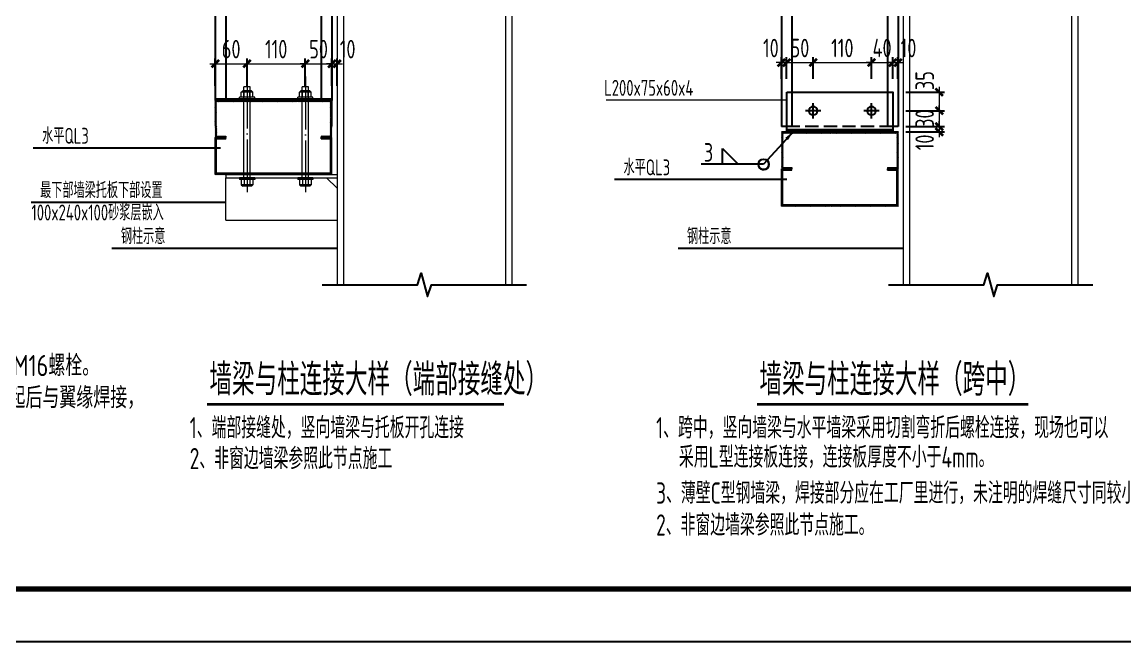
# Model space of a CAD drawing. Extents: x -2746917 to -971774, y -3334247 to -3250358.
# Drawn here: x -1447404 to -1426597, y -3316173 to -3304470 of the extents above; entities that cross this region are included whole.
import ezdxf

# ---------------------------------------------------------------- set-up
doc = ezdxf.new("R2010")
doc.units = 0
doc.header["$LTSCALE"] = 1000
doc.header["$MEASUREMENT"] = 0
doc.header["$PDMODE"] = 35
doc.linetypes.add('DASH', pattern=[0.35, 0.25, -0.1])
doc.linetypes.add('DOTE', pattern=[2.42, 2, -0.2, 0.02, -0.2])
doc.layers.get('0').update_dxf_attribs({"linetype": 'CONTINUOUS'})
doc.layers.get('Defpoints').update_dxf_attribs({"linetype": 'CONTINUOUS'})
for name, color, linetype in [('AXIS', 253, 'DOTE'), ('BEAM_CON', 4, 'CONTINUOUS'), ('COLU', 7, 'CONTINUOUS'), ('DIM', 3, 'CONTINUOUS'), ('NUM', 7, 'CONTINUOUS'), ('PUB_TITLE', 4, 'CONTINUOUS'), ('REIN', 1, 'CONTINUOUS'), ('TDB_中实线', 7, 'CONTINUOUS'), ('TEXT', 7, 'CONTINUOUS'), ('THIN', 7, 'CONTINUOUS'), ('WELD', 7, 'CONTINUOUS')]:
    doc.layers.add(name, color=color, linetype=linetype)
doc.layers.add('BEAM', color=7, linetype='CONTINUOUS', lineweight=13)
doc.layers.add('yichutu', color=7, linetype='CONTINUOUS', true_color=0xffffff, plot=False)
doc.styles.add('TSSD_Dimension', font='tssdeng.shx', dxfattribs={"width": 0.75, "bigfont": 'Hztxt.shx'})
doc.styles.add('TSSD_Label', font='tssdeng.shx', dxfattribs={"width": 0.75, "bigfont": 'hztxt.shx'})
doc.styles.add('TSSD_Norm', font='tssdeng.shx', dxfattribs={"width": 0.75, "bigfont": 'hztxt.shx'})
doc.styles.add('TSSD_Rein', font='Tssdeng.shx', dxfattribs={"width": 0.75, "bigfont": 'hztxt.shx'})
doc.styles.add('正文', font='romans.shx', dxfattribs={"width": 0.71, "bigfont": 'hztxt.shx'})
doc.dimstyles.new('TSSD_10_100', dxfattribs={"dimtxt": 350, "dimasz": 100, "dimexe": 100, "dimexo": 250, "dimgap": 100, "dimtad": 1, "dimdec": 0, "dimlfac": 0.1, "dimzin": 0, "dimdsep": 46, "dimtxsty": 'TSSD_Dimension', "dimblk": 'ARCHTICK', "dimcen": 0, "dimdle": 100, "dimclrt": 7, "dimadec": 0, "dimazin": 0, "dimtfac": 1, "dimtdec": 0, "dimtix": 1, "dimtmove": 2, "dimatfit": 3, "dimldrblk": 'ARCHTICK', "dimfxl": 1, "dimtolj": 1, "dimtzin": 0, "dimlwd": 5, "dimarcsym": 0})
doc.dimstyles.new('TSSD_LEADER_STYLE_200.0', dxfattribs={"dimtxt": 700, "dimasz": 200, "dimexe": 200, "dimexo": 500, "dimgap": 0.09, "dimtad": 0, "dimtih": 1, "dimtoh": 1, "dimdec": 4, "dimzin": 0, "dimdsep": 46, "dimtxsty": 'Standard', "dimcen": 0.09, "dimdle": 200, "dimclrt": 7, "dimadec": 0, "dimazin": 0, "dimtfac": 1, "dimtdec": 4, "dimtofl": 0, "dimtmove": 0, "dimatfit": 3, "dimfxl": 1, "dimtolj": 1, "dimtzin": 0, "dimarcsym": 0})

# ---------------------------------------------------------------- blocks, each defined once
blk = doc.blocks.new('A$C3073000E')
at = {"layer": 'THIN', "color": 1}
for p, q in [((116, 1), (-172, 1)), ((-28, 145), (-28, -143))]:
    blk.add_line(p, q, dxfattribs=at)
blk.add_circle((-28, 1), 80, dxfattribs=at)
blk = doc.blocks.new('_ArchTick')
at = {"color": 0, "const_width": 0.5}
blk.add_lwpolyline([(-0.71, -0.71), (0.71, 0.71)], dxfattribs=at)
blk = doc.blocks.new('*D2101')
at = {"layer": 'Defpoints', "color": 0, "ltscale": 1.5}
for p in [(-1432979, -3305236), (-1433079, -3305794), (-1432979, -3305794)]:
    blk.add_point(p, dxfattribs=at)
at = {"layer": 'DIM', "color": 0, "lineweight": 5, "ltscale": 1.5}
for p, q in [((-1433079, -3305236), (-1433179, -3305236)), ((-1433079, -3305236), (-1432979, -3305236)), ((-1432979, -3305236), (-1432879, -3305236))]:
    blk.add_line(p, q, dxfattribs=at)
at = {"layer": 'DIM', "color": 0, "lineweight": -2, "ltscale": 1.5}
for p, q in [((-1433079, -3305544), (-1433079, -3305136)), ((-1432979, -3305544), (-1432979, -3305136))]:
    blk.add_line(p, q, dxfattribs=at)
at = {"layer": 'DIM', "color": 0, "lineweight": 5, "ltscale": 1.5, "xscale": 100, "yscale": 100, "zscale": 100}
blk.add_blockref('_ArchTick', (-1433079, -3305236), dxfattribs=at)
at = {"layer": 'DIM', "color": 0, "lineweight": 5, "ltscale": 1.5, "xscale": 100, "yscale": 100, "zscale": 100, "rotation": 180}
blk.add_blockref('_ArchTick', (-1432979, -3305236), dxfattribs=at)
at = {"layer": 'DIM', "color": 7, "ltscale": 1.5, "insert": (-1433277, -3304961), "char_height": 350, "attachment_point": 5, "style": 'TSSD_Dimension'}
blk.add_mtext('\\A1;10', dxfattribs=at)
blk = doc.blocks.new('*D2102')
at = {"layer": 'Defpoints', "color": 0, "ltscale": 1.5}
for p in [(-1432479, -3305236), (-1432979, -3305794), (-1432479, -3305794)]:
    blk.add_point(p, dxfattribs=at)
at = {"layer": 'DIM', "color": 0, "lineweight": 5, "ltscale": 1.5}
for p, q in [((-1432979, -3305236), (-1433079, -3305236)), ((-1432979, -3305236), (-1432479, -3305236)), ((-1432479, -3305236), (-1432379, -3305236))]:
    blk.add_line(p, q, dxfattribs=at)
at = {"layer": 'DIM', "color": 0, "lineweight": -2, "ltscale": 1.5}
for p, q in [((-1432979, -3305544), (-1432979, -3305136)), ((-1432479, -3305544), (-1432479, -3305136))]:
    blk.add_line(p, q, dxfattribs=at)
at = {"layer": 'DIM', "color": 0, "lineweight": 5, "ltscale": 1.5, "xscale": 100, "yscale": 100, "zscale": 100}
blk.add_blockref('_ArchTick', (-1432979, -3305236), dxfattribs=at)
at = {"layer": 'DIM', "color": 0, "lineweight": 5, "ltscale": 1.5, "xscale": 100, "yscale": 100, "zscale": 100, "rotation": 180}
blk.add_blockref('_ArchTick', (-1432479, -3305236), dxfattribs=at)
at = {"layer": 'DIM', "color": 7, "ltscale": 1.5, "insert": (-1432729, -3304961), "char_height": 350, "attachment_point": 5, "style": 'TSSD_Dimension'}
blk.add_mtext('\\A1;50', dxfattribs=at)
blk = doc.blocks.new('*D2103')
at = {"layer": 'Defpoints', "color": 0, "ltscale": 1.5}
for p in [(-1431379, -3305236), (-1432479, -3305794), (-1431379, -3305794)]:
    blk.add_point(p, dxfattribs=at)
at = {"layer": 'DIM', "color": 0, "lineweight": 5, "ltscale": 1.5}
blk.add_line((-1432579, -3305236), (-1431279, -3305236), dxfattribs=at)
at = {"layer": 'DIM', "color": 0, "lineweight": -2, "ltscale": 1.5}
for p, q in [((-1432479, -3305544), (-1432479, -3305136)), ((-1431379, -3305544), (-1431379, -3305136))]:
    blk.add_line(p, q, dxfattribs=at)
at = {"layer": 'DIM', "color": 0, "lineweight": 5, "ltscale": 1.5, "xscale": 100, "yscale": 100, "zscale": 100, "rotation": 180}
blk.add_blockref('_ArchTick', (-1432479, -3305236), dxfattribs=at)
at = {"layer": 'DIM', "color": 0, "lineweight": 5, "ltscale": 1.5, "xscale": 100, "yscale": 100, "zscale": 100}
blk.add_blockref('_ArchTick', (-1431379, -3305236), dxfattribs=at)
at = {"layer": 'DIM', "color": 7, "ltscale": 1.5, "insert": (-1431929, -3304961), "char_height": 350, "attachment_point": 5, "style": 'TSSD_Dimension'}
blk.add_mtext('\\A1;110', dxfattribs=at)
blk = doc.blocks.new('*D2104')
at = {"layer": 'Defpoints', "color": 0, "ltscale": 1.5}
for p in [(-1430979, -3305236), (-1431379, -3305794), (-1430979, -3305794)]:
    blk.add_point(p, dxfattribs=at)
at = {"layer": 'DIM', "color": 0, "lineweight": 5, "ltscale": 1.5}
for p, q in [((-1431379, -3305236), (-1431479, -3305236)), ((-1431379, -3305236), (-1430979, -3305236)), ((-1430979, -3305236), (-1430879, -3305236))]:
    blk.add_line(p, q, dxfattribs=at)
at = {"layer": 'DIM', "color": 0, "lineweight": -2, "ltscale": 1.5}
for p, q in [((-1431379, -3305544), (-1431379, -3305136)), ((-1430979, -3305544), (-1430979, -3305136))]:
    blk.add_line(p, q, dxfattribs=at)
at = {"layer": 'DIM', "color": 0, "lineweight": 5, "ltscale": 1.5, "xscale": 100, "yscale": 100, "zscale": 100}
blk.add_blockref('_ArchTick', (-1431379, -3305236), dxfattribs=at)
at = {"layer": 'DIM', "color": 0, "lineweight": 5, "ltscale": 1.5, "xscale": 100, "yscale": 100, "zscale": 100, "rotation": 180}
blk.add_blockref('_ArchTick', (-1430979, -3305236), dxfattribs=at)
at = {"layer": 'DIM', "color": 7, "ltscale": 1.5, "insert": (-1431179, -3304961), "char_height": 350, "attachment_point": 5, "style": 'TSSD_Dimension'}
blk.add_mtext('\\A1;40', dxfattribs=at)
blk = doc.blocks.new('*D2105')
at = {"layer": 'Defpoints', "color": 0, "ltscale": 1.5}
for p in [(-1430879, -3305236), (-1430979, -3305794), (-1430879, -3305794)]:
    blk.add_point(p, dxfattribs=at)
at = {"layer": 'DIM', "color": 0, "lineweight": 5, "ltscale": 1.5}
for p, q in [((-1430979, -3305236), (-1431079, -3305236)), ((-1430979, -3305236), (-1430879, -3305236)), ((-1430879, -3305236), (-1430779, -3305236))]:
    blk.add_line(p, q, dxfattribs=at)
at = {"layer": 'DIM', "color": 0, "lineweight": -2, "ltscale": 1.5}
for p, q in [((-1430979, -3305544), (-1430979, -3305136)), ((-1430879, -3305544), (-1430879, -3305136))]:
    blk.add_line(p, q, dxfattribs=at)
at = {"layer": 'DIM', "color": 0, "lineweight": 5, "ltscale": 1.5, "xscale": 100, "yscale": 100, "zscale": 100}
blk.add_blockref('_ArchTick', (-1430979, -3305236), dxfattribs=at)
at = {"layer": 'DIM', "color": 0, "lineweight": 5, "ltscale": 1.5, "xscale": 100, "yscale": 100, "zscale": 100, "rotation": 180}
blk.add_blockref('_ArchTick', (-1430879, -3305236), dxfattribs=at)
at = {"layer": 'DIM', "color": 7, "ltscale": 1.5, "insert": (-1430680, -3304961), "char_height": 350, "attachment_point": 5, "style": 'TSSD_Dimension'}
blk.add_mtext('\\A1;10', dxfattribs=at)
blk = doc.blocks.new('_WELD003')
at = {"color": 0, "linetype": 'ByBlock'}
blk.add_circle((0, 0), 0.5, dxfattribs=at)
blk = doc.blocks.new('_WELD004')
at = {"color": 0, "linetype": 'ByBlock'}
for p, q in [((0, 1), (1, 0)), ((0, 0), (0, 1))]:
    blk.add_line(p, q, dxfattribs=at)
blk = doc.blocks.new('*D2106')
at = {"layer": 'Defpoints', "color": 0, "ltscale": 1.5}
for p in [(-1430979, -3305794), (-1430979, -3306144), (-1430100, -3306144)]:
    blk.add_point(p, dxfattribs=at)
at = {"layer": 'DIM', "color": 0, "lineweight": -2, "ltscale": 1.5}
for p, q in [((-1430729, -3305794), (-1430000, -3305794)), ((-1430729, -3306144), (-1430000, -3306144))]:
    blk.add_line(p, q, dxfattribs=at)
at = {"layer": 'DIM', "color": 0, "lineweight": 5, "ltscale": 1.5}
blk.add_line((-1430100, -3305694), (-1430100, -3306244), dxfattribs=at)
at = {"layer": 'DIM', "color": 0, "lineweight": 5, "ltscale": 1.5, "xscale": 100, "yscale": 100, "zscale": 100}
for p, rotation in [((-1430100, -3305794), 90), ((-1430100, -3306144), 270)]:
    blk.add_blockref('_ArchTick', p, dxfattribs=dict(at, rotation=rotation))
at = {"layer": 'DIM', "color": 7, "ltscale": 1.5, "insert": (-1430375, -3305576), "char_height": 350, "attachment_point": 5, "rotation": 90, "style": 'TSSD_Dimension'}
blk.add_mtext('\\A1;35', dxfattribs=at)
blk = doc.blocks.new('*D2107')
at = {"layer": 'Defpoints', "color": 0, "ltscale": 1.5}
for p in [(-1430979, -3306144), (-1430979, -3306444), (-1430100, -3306444)]:
    blk.add_point(p, dxfattribs=at)
at = {"layer": 'DIM', "color": 0, "lineweight": 5, "ltscale": 1.5}
for p, q in [((-1430100, -3306144), (-1430100, -3306044)), ((-1430100, -3306144), (-1430100, -3306444)), ((-1430100, -3306444), (-1430100, -3306544))]:
    blk.add_line(p, q, dxfattribs=at)
at = {"layer": 'DIM', "color": 0, "lineweight": -2, "ltscale": 1.5}
for p, q in [((-1430729, -3306144), (-1430000, -3306144)), ((-1430729, -3306444), (-1430000, -3306444))]:
    blk.add_line(p, q, dxfattribs=at)
at = {"layer": 'DIM', "color": 0, "lineweight": 5, "ltscale": 1.5, "xscale": 100, "yscale": 100, "zscale": 100}
for p, rotation in [((-1430100, -3306144), 270), ((-1430100, -3306444), 90)]:
    blk.add_blockref('_ArchTick', p, dxfattribs=dict(at, rotation=rotation))
at = {"layer": 'DIM', "color": 7, "ltscale": 1.5, "insert": (-1430375, -3306294), "char_height": 350, "attachment_point": 5, "rotation": 90, "style": 'TSSD_Dimension'}
blk.add_mtext('\\A1;30', dxfattribs=at)
blk = doc.blocks.new('*D2108')
at = {"layer": 'Defpoints', "color": 0, "ltscale": 1.5}
for p in [(-1430979, -3306444), (-1430979, -3306544), (-1430100, -3306544)]:
    blk.add_point(p, dxfattribs=at)
at = {"layer": 'DIM', "color": 0, "lineweight": -2, "ltscale": 1.5}
for p, q in [((-1430729, -3306444), (-1430000, -3306444)), ((-1430729, -3306544), (-1430000, -3306544))]:
    blk.add_line(p, q, dxfattribs=at)
at = {"layer": 'DIM', "color": 0, "lineweight": 5, "ltscale": 1.5}
for p, q in [((-1430100, -3306444), (-1430100, -3306344)), ((-1430100, -3306444), (-1430100, -3306544)), ((-1430100, -3306544), (-1430100, -3306644))]:
    blk.add_line(p, q, dxfattribs=at)
at = {"layer": 'DIM', "color": 0, "lineweight": 5, "ltscale": 1.5, "xscale": 100, "yscale": 100, "zscale": 100}
for p, rotation in [((-1430100, -3306444), 270), ((-1430100, -3306544), 90)]:
    blk.add_blockref('_ArchTick', p, dxfattribs=dict(at, rotation=rotation))
at = {"layer": 'DIM', "color": 7, "ltscale": 1.5, "insert": (-1430375, -3306742), "char_height": 350, "attachment_point": 5, "rotation": 90, "style": 'TSSD_Dimension'}
blk.add_mtext('\\A1;10', dxfattribs=at)
blk = doc.blocks.new('*D2134')
at = {"layer": 'Defpoints', "color": 0, "ltscale": 1.5}
for p in [(-1443159, -3305257), (-1443759, -3305923), (-1443159, -3305923)]:
    blk.add_point(p, dxfattribs=at)
at = {"layer": 'DIM', "color": 0, "lineweight": -2, "ltscale": 1.5}
for p, q in [((-1443759, -3305673), (-1443759, -3305157)), ((-1443159, -3305673), (-1443159, -3305157))]:
    blk.add_line(p, q, dxfattribs=at)
at = {"layer": 'DIM', "color": 0, "lineweight": 5, "ltscale": 1.5}
blk.add_line((-1443859, -3305257), (-1443059, -3305257), dxfattribs=at)
at = {"layer": 'DIM', "color": 0, "lineweight": 5, "ltscale": 1.5, "xscale": 100, "yscale": 100, "zscale": 100, "rotation": 180}
blk.add_blockref('_ArchTick', (-1443759, -3305257), dxfattribs=at)
at = {"layer": 'DIM', "color": 0, "lineweight": 5, "ltscale": 1.5, "xscale": 100, "yscale": 100, "zscale": 100}
blk.add_blockref('_ArchTick', (-1443159, -3305257), dxfattribs=at)
at = {"layer": 'DIM', "color": 7, "ltscale": 1.5, "insert": (-1443459, -3304982), "char_height": 350, "attachment_point": 5, "style": 'TSSD_Dimension'}
blk.add_mtext('\\A1;60', dxfattribs=at)
blk = doc.blocks.new('*D2135')
at = {"layer": 'Defpoints', "color": 0, "ltscale": 1.5}
for p in [(-1442060, -3305257), (-1443159, -3305923), (-1442060, -3305923)]:
    blk.add_point(p, dxfattribs=at)
at = {"layer": 'DIM', "color": 0, "lineweight": -2, "ltscale": 1.5}
for p, q in [((-1443159, -3305673), (-1443159, -3305157)), ((-1442060, -3305673), (-1442060, -3305157))]:
    blk.add_line(p, q, dxfattribs=at)
at = {"layer": 'DIM', "color": 0, "lineweight": 5, "ltscale": 1.5}
blk.add_line((-1443259, -3305257), (-1441960, -3305257), dxfattribs=at)
at = {"layer": 'DIM', "color": 0, "lineweight": 5, "ltscale": 1.5, "xscale": 100, "yscale": 100, "zscale": 100, "rotation": 180}
blk.add_blockref('_ArchTick', (-1443159, -3305257), dxfattribs=at)
at = {"layer": 'DIM', "color": 0, "lineweight": 5, "ltscale": 1.5, "xscale": 100, "yscale": 100, "zscale": 100}
blk.add_blockref('_ArchTick', (-1442060, -3305257), dxfattribs=at)
at = {"layer": 'DIM', "color": 7, "ltscale": 1.5, "insert": (-1442610, -3304982), "char_height": 350, "attachment_point": 5, "style": 'TSSD_Dimension'}
blk.add_mtext('\\A1;110', dxfattribs=at)
blk = doc.blocks.new('*D2136')
at = {"layer": 'Defpoints', "color": 0, "ltscale": 1.5}
for p in [(-1441559, -3305257), (-1442060, -3305923), (-1441559, -3305923)]:
    blk.add_point(p, dxfattribs=at)
at = {"layer": 'DIM', "color": 0, "lineweight": -2, "ltscale": 1.5}
for p, q in [((-1442060, -3305673), (-1442060, -3305157)), ((-1441559, -3305673), (-1441559, -3305157))]:
    blk.add_line(p, q, dxfattribs=at)
at = {"layer": 'DIM', "color": 0, "lineweight": 5, "ltscale": 1.5}
for p, q in [((-1442060, -3305257), (-1442160, -3305257)), ((-1442060, -3305257), (-1441559, -3305257)), ((-1441559, -3305257), (-1441459, -3305257))]:
    blk.add_line(p, q, dxfattribs=at)
at = {"layer": 'DIM', "color": 0, "lineweight": 5, "ltscale": 1.5, "xscale": 100, "yscale": 100, "zscale": 100}
blk.add_blockref('_ArchTick', (-1442060, -3305257), dxfattribs=at)
at = {"layer": 'DIM', "color": 0, "lineweight": 5, "ltscale": 1.5, "xscale": 100, "yscale": 100, "zscale": 100, "rotation": 180}
blk.add_blockref('_ArchTick', (-1441559, -3305257), dxfattribs=at)
at = {"layer": 'DIM', "color": 7, "ltscale": 1.5, "insert": (-1441810, -3304982), "char_height": 350, "attachment_point": 5, "style": 'TSSD_Dimension'}
blk.add_mtext('\\A1;50', dxfattribs=at)
blk = doc.blocks.new('*D2137')
at = {"layer": 'Defpoints', "color": 0, "ltscale": 1.5}
for p in [(-1441460, -3305257), (-1441559, -3305923), (-1441460, -3305923)]:
    blk.add_point(p, dxfattribs=at)
at = {"layer": 'DIM', "color": 0, "lineweight": -2, "ltscale": 1.5}
for p, q in [((-1441559, -3305673), (-1441559, -3305157)), ((-1441460, -3305673), (-1441460, -3305157))]:
    blk.add_line(p, q, dxfattribs=at)
at = {"layer": 'DIM', "color": 0, "lineweight": 5, "ltscale": 1.5}
for p, q in [((-1441559, -3305257), (-1441659, -3305257)), ((-1441559, -3305257), (-1441460, -3305257)), ((-1441460, -3305257), (-1441360, -3305257))]:
    blk.add_line(p, q, dxfattribs=at)
at = {"layer": 'DIM', "color": 0, "lineweight": 5, "ltscale": 1.5, "xscale": 100, "yscale": 100, "zscale": 100}
blk.add_blockref('_ArchTick', (-1441559, -3305257), dxfattribs=at)
at = {"layer": 'DIM', "color": 0, "lineweight": 5, "ltscale": 1.5, "xscale": 100, "yscale": 100, "zscale": 100, "rotation": 180}
blk.add_blockref('_ArchTick', (-1441460, -3305257), dxfattribs=at)
at = {"layer": 'DIM', "color": 7, "ltscale": 1.5, "insert": (-1441262, -3304982), "char_height": 350, "attachment_point": 5, "style": 'TSSD_Dimension'}
blk.add_mtext('\\A1;10', dxfattribs=at)
blk = doc.blocks.new('yct-891-420-89100-42000-100-2004.0')
at = {"layer": 'yichutu', "color": 7, "true_color": 0xffffff}
blk.add_lwpolyline([(0, 0), (0, 42000), (89100, 42000), (89100, 0)], close=True, dxfattribs=at)
blk = doc.blocks.new('A$C440D491C')
at = {"layer": 'PUB_TITLE'}
blk.add_lwpolyline([(0, 0), (0, 42000), (89100, 42000), (89100, 0)], close=True, dxfattribs=at)
at = {"layer": 'PUB_TITLE', "const_width": 100}
blk.add_lwpolyline([(88100, 1000), (88100, 41000), (713, 41000), (713, 1000), (88100, 1000)], dxfattribs=at)

msp = doc.modelspace()

# ---------------------------------------------------------------- hatches: boundary and pattern name
at = {"layer": 'COLU'}
h = msp.add_hatch(dxfattribs=at)
h.set_pattern_fill('ANSI31', color=6, scale=100, style=0)
h.set_pattern_definition([(315, (290878.253, -6644158.571), (-8.838834765, -8.838834765), [])])
h.paths.add_polyline_path([(-1443559.28, -3306648.46), (-1443759.28, -3306648.46), (-1443759.28, -3305948.46), (-1441559.28, -3305948.46), (-1441559.28, -3306648.46), (-1441759.28, -3306648.46), (-1441759.28, -3306623.46), (-1441584.28, -3306623.46), (-1441584.28, -3305973.46), (-1443734.28, -3305973.46), (-1443734.28, -3306623.46), (-1443559.28, -3306623.46)])
h = msp.add_hatch(dxfattribs=at)
h.set_pattern_fill('ANSI31', color=6, scale=100, style=0)
h.set_pattern_definition([(45, (290878.253, 30861.658), (-8.838834765, 8.838834765), [])])
h.paths.add_polyline_path([(-1443559.28, -3306648.46), (-1443759.28, -3306648.46), (-1443759.28, -3307348.46), (-1441559.28, -3307348.46), (-1441559.28, -3306648.46), (-1441759.28, -3306648.46), (-1441759.28, -3306673.46), (-1441584.28, -3306673.46), (-1441584.28, -3307323.46), (-1443734.28, -3307323.46), (-1443734.28, -3306673.46), (-1443559.28, -3306673.46)])
h = msp.add_hatch(dxfattribs=at)
h.set_pattern_fill('ANSI31', color=6, scale=100, style=0)
h.set_pattern_definition([(315, (301559.005, -6644754.399), (-8.838834765, -8.838834765), [])])
h.paths.add_polyline_path([(-1432878.53, -3307244.29), (-1433078.53, -3307244.29), (-1433078.53, -3306544.29), (-1430878.53, -3306544.29), (-1430878.53, -3307244.29), (-1431078.53, -3307244.29), (-1431078.53, -3307219.29), (-1430903.53, -3307219.29), (-1430903.53, -3306569.29), (-1433053.53, -3306569.29), (-1433053.53, -3307219.29), (-1432878.53, -3307219.29)])
h = msp.add_hatch(dxfattribs=at)
h.set_pattern_fill('ANSI31', color=6, scale=100, style=0)
h.set_pattern_definition([(45, (301559.005, 30265.829), (-8.838834765, 8.838834765), [])])
h.paths.add_polyline_path([(-1432878.53, -3307244.29), (-1433078.53, -3307244.29), (-1433078.53, -3307944.29), (-1430878.53, -3307944.29), (-1430878.53, -3307244.29), (-1431078.53, -3307244.29), (-1431078.53, -3307269.29), (-1430903.53, -3307269.29), (-1430903.53, -3307919.29), (-1433053.53, -3307919.29), (-1433053.53, -3307269.29), (-1432878.53, -3307269.29)])

# ---------------------------------------------------------------- linework, layer by layer
at = {"layer": 'AXIS', "linetype": 'DOTE', "lineweight": 9, "ltscale": 0.5}
for p, q in [((-1443159.43, -3305477.76), (-1443159.43, -3307682.64)), ((-1442059.76, -3305497.76), (-1442059.76, -3307682.64))]:
    msp.add_line(p, q, dxfattribs=at)
at = {"layer": 'BEAM', "color": 6, "linetype": 'ByBlock'}
for p, q in [((-1443759.28, -3305739.34), (-1443759.28, -3306439.34)), ((-1441559.28, -3305739.34), (-1441559.28, -3306439.34)), ((-1441559.28, -3305948.46), (-1443759.28, -3305948.46)), ((-1441584.28, -3305973.46), (-1443734.28, -3305973.46)), ((-1443759.28, -3307348.46), (-1443759.28, -3306648.46)), ((-1443759.28, -3306648.46), (-1443559.28, -3306648.46)), ((-1443759.28, -3306648.46), (-1443559.28, -3306648.46)), ((-1443759.28, -3306648.46), (-1443559.28, -3306648.46)), ((-1443759.28, -3306648.46), (-1443559.28, -3306648.46)), ((-1443734.28, -3306623.46), (-1443559.28, -3306623.46)), ((-1443734.28, -3307323.46), (-1443734.28, -3306673.46)), ((-1443734.28, -3306673.46), (-1443559.28, -3306673.46)), ((-1443559.28, -3306623.46), (-1443559.28, -3306648.46)), ((-1443559.28, -3306673.46), (-1443559.28, -3306648.46)), ((-1441759.28, -3306623.46), (-1441584.28, -3306623.46)), ((-1441759.28, -3306623.46), (-1441759.28, -3306648.46)), ((-1441759.28, -3306648.46), (-1441559.28, -3306648.46)), ((-1441759.28, -3306673.46), (-1441759.28, -3306648.46)), ((-1441759.28, -3306648.46), (-1441559.28, -3306648.46)), ((-1441759.28, -3306648.46), (-1441559.28, -3306648.46)), ((-1441759.28, -3306648.46), (-1441559.28, -3306648.46)), ((-1441759.28, -3306673.46), (-1441584.28, -3306673.46)), ((-1441584.28, -3307323.46), (-1441584.28, -3306673.46)), ((-1441559.28, -3307348.46), (-1441559.28, -3306648.46)), ((-1430878.53, -3306544.29), (-1433078.53, -3306544.29)), ((-1430903.53, -3306569.29), (-1433053.53, -3306569.29)), ((-1433078.53, -3307944.29), (-1433078.53, -3307244.29)), ((-1433078.53, -3307244.29), (-1432878.53, -3307244.29)), ((-1433078.53, -3307244.29), (-1432878.53, -3307244.29)), ((-1433078.53, -3307244.29), (-1432878.53, -3307244.29)), ((-1433078.53, -3307244.29), (-1432878.53, -3307244.29)), ((-1433053.53, -3307219.29), (-1432878.53, -3307219.29)), ((-1433053.53, -3307919.29), (-1433053.53, -3307269.29)), ((-1433053.53, -3307269.29), (-1432878.53, -3307269.29)), ((-1432878.53, -3307219.29), (-1432878.53, -3307244.29)), ((-1432878.53, -3307269.29), (-1432878.53, -3307244.29)), ((-1431078.53, -3307219.29), (-1430903.53, -3307219.29)), ((-1431078.53, -3307219.29), (-1431078.53, -3307244.29)), ((-1431078.53, -3307244.29), (-1430878.53, -3307244.29)), ((-1431078.53, -3307269.29), (-1431078.53, -3307244.29)), ((-1431078.53, -3307244.29), (-1430878.53, -3307244.29)), ((-1431078.53, -3307244.29), (-1430878.53, -3307244.29)), ((-1431078.53, -3307244.29), (-1430878.53, -3307244.29)), ((-1431078.53, -3307269.29), (-1430903.53, -3307269.29)), ((-1430903.53, -3307919.29), (-1430903.53, -3307269.29)), ((-1430878.53, -3307944.29), (-1430878.53, -3307244.29)), ((-1441559.28, -3307348.46), (-1443759.28, -3307348.46)), ((-1441584.28, -3307323.46), (-1443734.28, -3307323.46)), ((-1430878.53, -3307944.29), (-1433078.53, -3307944.29)), ((-1430903.53, -3307919.29), (-1433053.53, -3307919.29))]:
    msp.add_line(p, q, dxfattribs=at)
at = {"layer": 'BEAM', "color": 8, "linetype": 'ByBlock'}
for p, q in [((-1443267.43, -3305791.46), (-1443241.97, -3305766)), ((-1443267.43, -3305887.46), (-1443267.43, -3305791.46)), ((-1443051.43, -3305791.46), (-1443267.43, -3305791.46)), ((-1443076.88, -3305766), (-1443241.97, -3305766)), ((-1443219.43, -3305766), (-1443219.43, -3305694)), ((-1443099.43, -3305694), (-1443219.43, -3305694)), ((-1443219.43, -3307444.46), (-1443219.43, -3305766)), ((-1443213.43, -3305887.46), (-1443213.43, -3305791.46)), ((-1443105.43, -3305887.46), (-1443105.43, -3305791.46)), ((-1443099.43, -3305766), (-1443099.43, -3305694)), ((-1443099.43, -3307444.46), (-1443099.43, -3305766)), ((-1443051.43, -3305791.46), (-1443076.88, -3305766)), ((-1443051.43, -3305887.46), (-1443051.43, -3305791.46)), ((-1442167.76, -3305791.46), (-1442142.3, -3305766)), ((-1442167.76, -3305887.46), (-1442167.76, -3305791.46)), ((-1441951.76, -3305791.46), (-1442167.76, -3305791.46)), ((-1441977.21, -3305766), (-1442142.3, -3305766)), ((-1442119.76, -3305766), (-1442119.76, -3305694)), ((-1441999.76, -3305694), (-1442119.76, -3305694)), ((-1442119.76, -3307444.46), (-1442119.76, -3305766)), ((-1442113.76, -3305887.46), (-1442113.76, -3305791.46)), ((-1442005.76, -3305887.46), (-1442005.76, -3305791.46)), ((-1441999.76, -3305766), (-1441999.76, -3305694)), ((-1441999.76, -3307444.46), (-1441999.76, -3305766)), ((-1441951.76, -3305791.46), (-1441977.21, -3305766)), ((-1441951.76, -3305887.46), (-1441951.76, -3305791.46)), ((-1443015.43, -3305887.46), (-1443303.43, -3305887.46)), ((-1443015.43, -3305923.46), (-1443303.43, -3305923.46)), ((-1443051.43, -3305887.46), (-1443267.43, -3305887.46)), ((-1443015.43, -3305923.46), (-1443015.43, -3305887.46)), ((-1441915.76, -3305887.46), (-1442203.76, -3305887.46)), ((-1441915.76, -3305923.46), (-1442203.76, -3305923.46)), ((-1441951.76, -3305887.46), (-1442167.76, -3305887.46)), ((-1441915.76, -3305923.46), (-1441915.76, -3305887.46)), ((-1443015.43, -3307408.46), (-1443303.43, -3307408.46)), ((-1443015.43, -3307444.46), (-1443303.43, -3307444.46)), ((-1443267.43, -3307444.46), (-1443267.43, -3307540.46)), ((-1443213.43, -3307444.46), (-1443213.43, -3307540.46)), ((-1443105.43, -3307444.46), (-1443105.43, -3307540.46)), ((-1443051.43, -3307444.46), (-1443051.43, -3307540.46)), ((-1443015.43, -3307408.46), (-1443015.43, -3307444.46)), ((-1441915.76, -3307408.46), (-1442203.76, -3307408.46)), ((-1441915.76, -3307444.46), (-1442203.76, -3307444.46)), ((-1442167.76, -3307444.46), (-1442167.76, -3307540.46)), ((-1442113.76, -3307444.46), (-1442113.76, -3307540.46)), ((-1442005.76, -3307444.46), (-1442005.76, -3307540.46)), ((-1441951.76, -3307444.46), (-1441951.76, -3307540.46)), ((-1441915.76, -3307408.46), (-1441915.76, -3307444.46)), ((-1443051.43, -3307540.46), (-1443267.43, -3307540.46)), ((-1443267.43, -3307540.46), (-1443241.97, -3307565.91)), ((-1443076.88, -3307565.91), (-1443241.97, -3307565.91)), ((-1443051.43, -3307540.46), (-1443076.88, -3307565.91)), ((-1441951.76, -3307540.46), (-1442167.76, -3307540.46)), ((-1442167.76, -3307540.46), (-1442142.3, -3307565.91)), ((-1441977.21, -3307565.91), (-1442142.3, -3307565.91)), ((-1441951.76, -3307540.46), (-1441977.21, -3307565.91))]:
    msp.add_line(p, q, dxfattribs=at)
at = {"layer": 'BEAM', "linetype": 'ByBlock'}
for p, q in [((-1443559.28, -3307348.46), (-1441459.76, -3307348.46)), ((-1443559.28, -3307348.46), (-1443559.28, -3307408.46)), ((-1443559.28, -3307408.46), (-1441459.76, -3307408.46)), ((-1443559.28, -3308208.46), (-1443559.28, -3307408.46)), ((-1441659.76, -3307408.46), (-1441459.76, -3307608.46)), ((-1441459.76, -3307348.46), (-1441459.76, -3308208.46)), ((-1430779, -3307944.29), (-1430779, -3308208.46)), ((-1443559.28, -3308208.46), (-1441459.76, -3308208.46))]:
    msp.add_line(p, q, dxfattribs=at)
at = {"layer": 'BEAM', "color": 8, "linetype": 'ByBlock'}
for points in [[(-1443303.43, -3305923.46), (-1443303.43, -3305887.46)], [(-1442203.76, -3305923.46), (-1442203.76, -3305887.46)], [(-1443303.43, -3307408.46), (-1443303.43, -3307444.46)], [(-1442203.76, -3307408.46), (-1442203.76, -3307444.46)]]:
    msp.add_lwpolyline(points, dxfattribs=at)
at = {"layer": 'BEAM_CON', "lineweight": 5}
for p, q in [((-1441459.76, -3288889), (-1441459.76, -3309431.67)), ((-1441339.76, -3288889), (-1441339.76, -3309431.67)), ((-1438284.54, -3288889), (-1438284.54, -3309431.67)), ((-1438164.54, -3288889), (-1438164.54, -3309431.67)), ((-1430779, -3288889), (-1430779, -3309431.67)), ((-1430659, -3288889), (-1430659, -3309431.67)), ((-1427603.78, -3288889), (-1427603.78, -3309431.67)), ((-1427483.78, -3288889), (-1427483.78, -3309431.67))]:
    msp.add_line(p, q, dxfattribs=at)
at = {"layer": 'COLU', "color": 4}
for p, q in [((-1443759.28, -3302404.87), (-1443759.28, -3305948.46)), ((-1443559.28, -3302404.87), (-1443559.28, -3305923.46)), ((-1441759.28, -3302404.87), (-1441759.28, -3305923.46)), ((-1441559.28, -3302404.87), (-1441559.28, -3305948.46)), ((-1433078.53, -3302479.87), (-1433078.53, -3306444.29)), ((-1432878.53, -3302479.87), (-1432878.53, -3306444.29)), ((-1431078.53, -3302479.87), (-1431078.53, -3306444.29)), ((-1430878.53, -3302479.87), (-1430878.53, -3306444.29)), ((-1432978.53, -3306444.29), (-1433078.53, -3306444.29)), ((-1430878.53, -3306444.29), (-1430978.53, -3306444.29))]:
    msp.add_line(p, q, dxfattribs=at)
at = {"layer": 'COLU', "ltscale": 1.5}
for p, q in [((-1443659.28, -3306848.83), (-1447192.91, -3306848.83)), ((-1432978.53, -3307444.66), (-1436224.73, -3307444.66)), ((-1443559.28, -3307876.15), (-1447230.81, -3307876.15)), ((-1441459.76, -3308744.15), (-1445707.63, -3308744.15)), ((-1430779, -3308744.15), (-1435026.88, -3308744.15))]:
    msp.add_line(p, q, dxfattribs=at)
at = {"layer": 'COLU'}
for points in [[(-1432978.53, -3305794.29), (-1430978.53, -3305794.29), (-1430978.53, -3306504.29), (-1432978.53, -3306504.29)], [(-1432978.53, -3306504.29), (-1430978.53, -3306504.29), (-1430978.53, -3306544.29), (-1432978.53, -3306544.29)]]:
    msp.add_lwpolyline(points, close=True, dxfattribs=at)
at = {"layer": 'COLU', "color": 4}
msp.add_lwpolyline([(-1443759.28, -3305948.46), (-1441559.28, -3305948.46), (-1441559.28, -3305923.46), (-1443759.28, -3305923.46)], close=True, dxfattribs=at)
at = {"layer": 'NUM', "const_width": 50, "elevation": -115.2}
for points in [[(-1443913.68, -3311690.09), (-1438310.74, -3311690.09)], [(-1433538, -3311690.09), (-1428422.64, -3311690.09)]]:
    msp.add_lwpolyline(points, dxfattribs=at)
at = {"layer": 'REIN', "color": 4, "linetype": 'DASH'}
msp.add_line((-1430978.53, -3306444.29), (-1432978.53, -3306444.29), dxfattribs=at)
at = {"layer": 'TDB_中实线', "ltscale": 1.5}
msp.add_line((-1431086.95, -3306544.29), (-1430978.53, -3306544.29), dxfattribs=at)
at = {"layer": 'TEXT', "lineweight": 9}
msp.add_line((-1432978.53, -3305945.6, -419.92), (-1436385.91, -3305945.6, -419.92), dxfattribs=at)
at = {"layer": 'THIN', "ltscale": 1.5}
for points in [[(-1441739.76, -3309431.67), (-1439942.15, -3309431.67), (-1439872.15, -3309211.67), (-1439752.15, -3309651.67), (-1439682.15, -3309431.67), (-1437884.54, -3309431.67)], [(-1431059, -3309431.67), (-1429261.39, -3309431.67), (-1429191.39, -3309211.67), (-1429071.39, -3309651.67), (-1429001.39, -3309431.67), (-1427203.78, -3309431.67)]]:
    msp.add_lwpolyline(points, dxfattribs=at)
at = {"layer": 'WELD'}
msp.add_line((-1433413.1, -3307156.08), (-1434591.81, -3307156.08), dxfattribs=at)
msp.add_arc((-1433413.1, -3307156.08), 100, 180, 50.374282, dxfattribs=at)

# ---------------------------------------------------------------- block references
at = {"ltscale": 1.5}
msp.add_blockref('A$C440D491C', (-1498486.17, -3316173.05), dxfattribs=at)
at = {"layer": 'BEAM', "linetype": 'ByBlock', "xscale": -1, "rotation": 180}
for p in [(-1432450.22, -3306143.42), (-1431350.22, -3306143.42)]:
    msp.add_blockref('A$C3073000E', p, dxfattribs=at)
at = {"layer": 'WELD'}
for name, p, xscale, yscale, zscale in [('_WELD004', (-1434191.81, -3307156.08), 300, 300, 300), ('_WELD003', (-1433413.1, -3307156.08), 200, 200, 200)]:
    msp.add_blockref(name, p, dxfattribs=dict(at, xscale=xscale, yscale=yscale, zscale=zscale))
at = {"layer": 'yichutu'}
msp.add_blockref('yct-891-420-89100-42000-100-2004.0', (-1498486.17, -3316173.05), dxfattribs=at)

# ---------------------------------------------------------------- texts
at = {"layer": 'TEXT', "lineweight": 9}
for s, height, style, width, p in [('L200x75x60x4', 300, 'TSSD_Rein', 0.7, (-1436423.11, -3305862.78, -707.92)), ('水平QL3', 300, 'TSSD_Rein', 0.7, (-1447025.31, -3306767.78, 288.92)), ('水平QL3', 300, 'TSSD_Rein', 0.7, (-1436057.13, -3307363.61, 288.92)), ('最下部墙梁托板下部设置', 300, 'TSSD_Rein', 0.7, (-1447063.21, -3307795.1, 288.92)), ('100x240x100砂浆层嵌入', 300, 'TSSD_Rein', 0.7, (-1447226.71, -3308216.47, 288.92)), ('钢柱示意', 300, 'TSSD_Rein', 0.7, (-1445540.04, -3308663.1, 288.92)), ('钢柱示意', 300, 'TSSD_Rein', 0.7, (-1434859.29, -3308663.1, 288.92)), ('墙梁与柱连接大样（端部接缝处）', 600.008, '正文', 0.71, (-1443869.53, -3311520.42, -115.2)), ('墙梁与柱连接大样（跨中）', 600.008, '正文', 0.71, (-1433493.85, -3311520.42, -115.2))]:
    msp.add_text(s, height=height, dxfattribs=dict(at, style=style, width=width)).set_placement(p)
at = {"layer": 'TEXT', "style": 'TSSD_Label', "width": 0.75}
msp.add_text('3', height=350, dxfattribs=at).set_placement((-1434541.81, -3307106.08))
at = {"layer": 'TEXT', "lineweight": 5}
for s, style, width, p in [('1、水平墙梁与钢柱采用螺栓连接：单C型钢采用M12螺栓，双C型钢及方管采用M16螺栓。', 'TSSD_Norm', 0.8, (-1458750.13, -3311154.18, 202)), ('2、竖向墙梁与水平墙梁采用螺栓连接：竖向墙梁两端腹板切割弯折向内翻卷折起后与翼缘焊接，', 'TSSD_Norm', 0.8, (-1458750.13, -3311761.27, 202)), ('1、端部接缝处，竖向墙梁与托板开孔连接', 'TSSD_Rein', 0.7, (-1444241.85, -3312328.76, -115.2)), ('1、跨中，竖向墙梁与水平墙梁采用切割弯折后螺栓连接，现场也可以', 'TSSD_Rein', 0.7, (-1435442.23, -3312328.76, -115.2)), ('2、非窗边墙梁参照此节点施工', 'TSSD_Rein', 0.7, (-1444241.85, -3312911.02, -115.2)), ('采用L型连接板连接，连接板厚度不小于4mm。', 'TSSD_Rein', 0.7, (-1435011.51, -3312882, -115.2)), ('3、薄壁C型钢墙梁，焊接部分应在工厂里进行，未注明的焊缝尺寸同较小板件厚度。', 'TSSD_Rein', 0.7, (-1435442.23, -3313562.18, -115.2)), ('2、非窗边墙梁参照此节点施工。', 'TSSD_Rein', 0.7, (-1435442.23, -3314164.66, -115.2))]:
    msp.add_text(s, height=400, dxfattribs=dict(at, style=style, width=width)).set_placement(p)

# ---------------------------------------------------------------- dimensions: what is measured, and where the dimension line sits
at = {"layer": 'DIM', "ltscale": 1.5}
for base, p1, p2, picture, middle in [((-1443159.43, -3305257.25), (-1443759.28, -3305923.46), (-1443159.43, -3305923.46), '*D2134', (-1443459.35, -3304982.25)), ((-1442059.76, -3305257.25), (-1443159.43, -3305923.46), (-1442059.76, -3305923.46), '*D2135', (-1442609.59, -3304982.25)), ((-1441559.28, -3305257.25), (-1442059.76, -3305923.46), (-1441559.28, -3305923.46), '*D2136', (-1441809.52, -3304982.25)), ((-1432478.53, -3305235.69), (-1432978.53, -3305794.29), (-1432478.53, -3305794.29), '*D2102', (-1432728.53, -3304960.69)), ((-1431378.53, -3305235.69), (-1432478.53, -3305794.29), (-1431378.53, -3305794.29), '*D2103', (-1431928.53, -3304960.69)), ((-1430978.53, -3305235.69), (-1431378.53, -3305794.29), (-1430978.53, -3305794.29), '*D2104', (-1431178.53, -3304960.69))]:
    dim = msp.add_linear_dim(base=base, p1=p1, p2=p2, dimstyle='TSSD_10_100', dxfattribs=at)
    dim.commit()
    dim.dimension.update_dxf_attribs({"geometry": picture, "text_midpoint": middle})
for base, p1, p2, picture, middle in [((-1441459.76, -3305257.25), (-1441559.28, -3305923.46), (-1441459.76, -3305923.46), '*D2137', (-1441261.65, -3304982.25)), ((-1432978.53, -3305235.69), (-1433078.53, -3305794.29), (-1432978.53, -3305794.29), '*D2101', (-1433276.64, -3304960.69)), ((-1430878.53, -3305235.69), (-1430978.53, -3305794.29), (-1430878.53, -3305794.29), '*D2105', (-1430680.42, -3304960.69))]:
    dim = msp.add_linear_dim(base=base, p1=p1, p2=p2, dimstyle='TSSD_10_100', dxfattribs=at)
    dim.commit()
    dim.dimension.update_dxf_attribs({"geometry": picture, "text_midpoint": middle, "dimtype": 160})
for base, p1, p2, picture, middle in [((-1430100.2, -3306144.29), (-1430978.53, -3305794.29), (-1430978.53, -3306144.29), '*D2106', (-1430375.2, -3305575.98)), ((-1430100.2, -3306544.29), (-1430978.53, -3306444.29), (-1430978.53, -3306544.29), '*D2108', (-1430375.2, -3306742.39))]:
    dim = msp.add_linear_dim(base=base, p1=p1, p2=p2, angle=90, dimstyle='TSSD_10_100', dxfattribs=at)
    dim.commit()
    dim.dimension.update_dxf_attribs({"geometry": picture, "text_midpoint": middle, "dimtype": 160})
dim = msp.add_linear_dim(base=(-1430100.2, -3306444.29), p1=(-1430978.53, -3306144.29), p2=(-1430978.53, -3306444.29), angle=90, dimstyle='TSSD_10_100', dxfattribs=at)
dim.commit()
dim.dimension.update_dxf_attribs({"geometry": '*D2107', "text_midpoint": (-1430375.2, -3306294.29)})

# ---------------------------------------------------------------- leaders
at = {"layer": 'WELD'}
msp.add_leader([(-1432845.1, -3306528.67), (-1433413.1, -3307156.08)], dimstyle='TSSD_LEADER_STYLE_200.0', dxfattribs=at)

doc.saveas('drawing.dxf')
